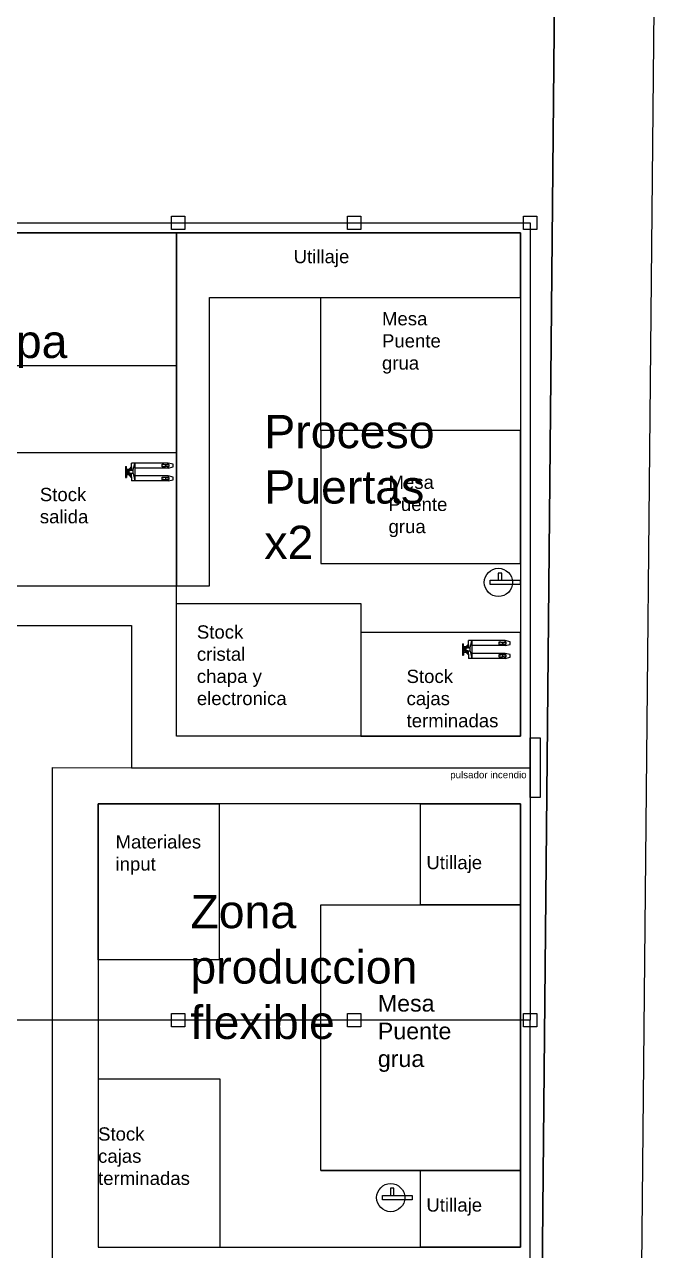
# Model space of a CAD drawing. Header units: millimetres. Extents: x 3051.7 to 3117.6, y 1576.4 to 1673.3.
# Drawn here: x 3098.42 to 3117.59, y 1598.93 to 1635.83 of the extents above; entities that cross this region are included whole.
import ezdxf

# ---------------------------------------------------------------- set-up
doc = ezdxf.new("R2010")
doc.units = ezdxf.units.MM
for name, color, linetype in [('AR_Maquinas', 140, 'Continuous'), ('CONSTRUCCION', 6, 'Continuous'), ('Edges', 7, 'Continuous'), ('Estructura', 9, 'Continuous'), ('Evacuacion 1er piso', 90, 'Continuous'), ('Muebles_Fabrica', 7, 'Continuous'), ('PARCELA', 7, 'Continuous'), ('Zonas_Fabrica', 10, 'Continuous')]:
    doc.layers.add(name, color=color, linetype=linetype)
doc.layers.add('limites', color=200, linetype='Continuous', lineweight=30)
doc.styles.get("Standard").update_dxf_attribs({"font": 'arial.ttf'})

# ---------------------------------------------------------------- blocks, each defined once
blk = doc.blocks.new('pallet jackpl')
at = {"layer": 'Edges'}
for p, q in [((3.086, 3.498), (3.116, 3.498)), ((3.086, 3.498), (3.086, 3.158)), ((3.116, 3.418), (3.116, 3.498)), ((3.116, 3.368), (3.116, 3.418)), ((3.116, 3.418), (3.206, 3.418)), ((3.116, 3.358), (3.116, 3.368)), ((3.138, 3.368), (3.116, 3.368)), ((3.128, 3.358), (3.116, 3.358)), ((3.116, 3.348), (3.116, 3.358)), ((3.116, 3.348), (3.123, 3.345)), ((3.116, 3.343), (3.116, 3.348)), ((3.123, 3.345), (3.116, 3.343)), ((3.116, 3.313), (3.116, 3.343)), ((3.136, 3.348), (3.123, 3.345)), ((3.138, 3.368), (3.128, 3.358)), ((3.156, 3.358), (3.128, 3.358)), ((3.136, 3.308), (3.136, 3.348)), ((3.156, 3.348), (3.136, 3.348)), ((3.141, 3.372), (3.138, 3.368)), ((3.166, 3.378), (3.141, 3.372)), ((3.156, 3.358), (3.156, 3.348)), ((3.156, 3.358), (3.176, 3.358)), ((3.176, 3.348), (3.156, 3.348)), ((3.166, 3.378), (3.206, 3.378)), ((3.176, 3.358), (3.176, 3.348)), ((3.186, 3.358), (3.176, 3.358)), ((3.176, 3.308), (3.176, 3.348)), ((3.176, 3.348), (3.186, 3.348)), ((3.216, 3.366), (3.186, 3.359)), ((3.186, 3.359), (3.186, 3.358)), ((3.186, 3.358), (3.186, 3.348)), ((3.186, 3.348), (3.186, 3.308)), ((3.266, 3.49), (3.206, 3.428)), ((3.206, 3.418), (3.206, 3.428)), ((3.226, 3.428), (3.206, 3.428)), ((3.206, 3.378), (3.206, 3.418)), ((3.206, 3.378), (3.216, 3.378)), ((3.216, 3.378), (3.216, 3.366)), ((3.226, 3.369), (3.216, 3.366)), ((3.266, 3.469), (3.226, 3.428)), ((3.226, 3.418), (3.226, 3.428)), ((3.226, 3.369), (3.226, 3.418)), ((3.226, 3.418), (3.246, 3.418)), ((3.246, 3.373), (3.226, 3.369)), ((3.246, 3.418), (3.246, 3.373)), ((3.266, 3.378), (3.246, 3.373)), ((3.366, 3.598), (3.266, 3.598)), ((3.266, 3.49), (3.266, 3.598)), ((3.266, 3.469), (3.266, 3.49)), ((3.266, 3.469), (3.266, 3.378)), ((3.266, 3.378), (3.316, 3.378)), ((3.316, 3.378), (3.366, 3.598)), ((3.316, 3.278), (3.316, 3.378)), ((4.366, 3.598), (3.366, 3.598)), ((3.366, 3.598), (3.366, 3.448)), ((3.366, 3.448), (3.366, 3.208)), ((4.366, 3.448), (3.366, 3.448)), ((4.186, 3.563), (4.21, 3.563)), ((4.186, 3.553), (4.186, 3.563)), ((4.186, 3.493), (4.186, 3.553)), ((4.186, 3.553), (4.21, 3.553)), ((4.186, 3.483), (4.186, 3.493)), ((4.186, 3.493), (4.21, 3.493)), ((4.21, 3.483), (4.186, 3.483)), ((4.21, 3.563), (4.21, 3.553)), ((4.21, 3.563), (4.236, 3.563)), ((4.236, 3.553), (4.21, 3.553)), ((4.21, 3.483), (4.21, 3.493)), ((4.21, 3.493), (4.236, 3.493)), ((4.236, 3.483), (4.21, 3.483)), ((4.236, 3.563), (4.236, 3.553)), ((4.236, 3.553), (4.286, 3.553)), ((4.236, 3.483), (4.236, 3.493)), ((4.236, 3.493), (4.286, 3.493)), ((4.286, 3.553), (4.286, 3.493)), ((4.286, 3.553), (4.336, 3.553)), ((4.336, 3.493), (4.286, 3.493)), ((4.336, 3.563), (4.336, 3.553)), ((4.336, 3.563), (4.362, 3.563)), ((4.336, 3.553), (4.362, 3.553)), ((4.336, 3.493), (4.362, 3.493)), ((4.336, 3.483), (4.336, 3.493)), ((4.362, 3.483), (4.336, 3.483)), ((4.362, 3.553), (4.362, 3.563)), ((4.362, 3.563), (4.366, 3.563)), ((4.386, 3.553), (4.362, 3.553)), ((4.362, 3.483), (4.362, 3.493)), ((4.386, 3.493), (4.362, 3.493)), ((4.366, 3.483), (4.362, 3.483)), ((4.366, 3.598), (4.366, 3.563)), ((4.516, 3.563), (4.366, 3.598)), ((4.386, 3.563), (4.366, 3.563)), ((4.366, 3.448), (4.516, 3.483)), ((4.366, 3.483), (4.366, 3.448)), ((4.386, 3.483), (4.366, 3.483)), ((4.386, 3.553), (4.386, 3.563)), ((4.386, 3.553), (4.386, 3.493)), ((4.386, 3.483), (4.386, 3.493)), ((4.516, 3.483), (4.516, 3.563)), ((3.086, 3.158), (3.116, 3.158)), ((3.116, 3.313), (3.123, 3.311)), ((3.116, 3.308), (3.116, 3.313)), ((3.123, 3.311), (3.116, 3.308)), ((3.116, 3.298), (3.116, 3.308)), ((3.128, 3.298), (3.116, 3.298)), ((3.116, 3.288), (3.116, 3.298)), ((3.116, 3.238), (3.116, 3.288)), ((3.138, 3.288), (3.116, 3.288)), ((3.206, 3.238), (3.116, 3.238)), ((3.116, 3.238), (3.116, 3.158)), ((3.123, 3.311), (3.136, 3.308)), ((3.128, 3.298), (3.138, 3.288)), ((3.156, 3.298), (3.128, 3.298)), ((3.136, 3.308), (3.156, 3.308)), ((3.138, 3.288), (3.141, 3.285)), ((3.141, 3.285), (3.166, 3.278)), ((3.156, 3.308), (3.156, 3.298)), ((3.156, 3.308), (3.176, 3.308)), ((3.176, 3.298), (3.156, 3.298)), ((3.166, 3.278), (3.206, 3.278)), ((3.176, 3.308), (3.176, 3.298)), ((3.176, 3.308), (3.186, 3.308)), ((3.186, 3.298), (3.176, 3.298)), ((3.186, 3.308), (3.186, 3.298)), ((3.216, 3.29), (3.186, 3.298)), ((3.186, 3.298), (3.186, 3.298)), ((3.206, 3.278), (3.206, 3.238)), ((3.216, 3.278), (3.206, 3.278)), ((3.206, 3.238), (3.206, 3.228)), ((3.266, 3.167), (3.206, 3.228)), ((3.206, 3.228), (3.226, 3.228)), ((3.216, 3.29), (3.216, 3.278)), ((3.226, 3.288), (3.216, 3.29)), ((3.226, 3.238), (3.226, 3.288)), ((3.246, 3.283), (3.226, 3.288)), ((3.226, 3.228), (3.226, 3.238)), ((3.226, 3.238), (3.246, 3.238)), ((3.266, 3.187), (3.226, 3.228)), ((3.246, 3.238), (3.246, 3.283)), ((3.266, 3.278), (3.246, 3.283)), ((3.316, 3.278), (3.266, 3.278)), ((3.266, 3.187), (3.266, 3.278)), ((3.266, 3.187), (3.266, 3.167)), ((3.266, 3.167), (3.266, 3.058)), ((3.366, 3.058), (3.266, 3.058)), ((3.316, 3.278), (3.366, 3.058)), ((4.366, 3.208), (3.366, 3.208)), ((3.366, 3.208), (3.366, 3.058)), ((4.366, 3.058), (3.366, 3.058)), ((4.186, 3.173), (4.21, 3.173)), ((4.186, 3.163), (4.186, 3.173)), ((4.186, 3.103), (4.186, 3.163)), ((4.186, 3.163), (4.21, 3.163)), ((4.186, 3.093), (4.186, 3.103)), ((4.186, 3.103), (4.21, 3.103)), ((4.21, 3.093), (4.186, 3.093)), ((4.21, 3.173), (4.21, 3.163)), ((4.21, 3.173), (4.236, 3.173)), ((4.21, 3.163), (4.236, 3.163)), ((4.21, 3.093), (4.21, 3.103)), ((4.21, 3.103), (4.236, 3.103)), ((4.236, 3.093), (4.21, 3.093)), ((4.236, 3.173), (4.236, 3.163)), ((4.286, 3.163), (4.236, 3.163)), ((4.236, 3.093), (4.236, 3.103)), ((4.236, 3.103), (4.286, 3.103)), ((4.286, 3.163), (4.286, 3.103)), ((4.336, 3.163), (4.286, 3.163)), ((4.336, 3.103), (4.286, 3.103)), ((4.336, 3.163), (4.336, 3.173)), ((4.336, 3.173), (4.362, 3.173)), ((4.336, 3.163), (4.362, 3.163)), ((4.336, 3.093), (4.336, 3.103)), ((4.336, 3.103), (4.362, 3.103)), ((4.362, 3.093), (4.336, 3.093)), ((4.362, 3.163), (4.362, 3.173)), ((4.362, 3.173), (4.366, 3.173)), ((4.362, 3.163), (4.386, 3.163)), ((4.362, 3.093), (4.362, 3.103)), ((4.386, 3.103), (4.362, 3.103)), ((4.366, 3.093), (4.362, 3.093)), ((4.516, 3.173), (4.366, 3.208)), ((4.366, 3.208), (4.366, 3.173)), ((4.386, 3.173), (4.366, 3.173)), ((4.386, 3.093), (4.366, 3.093)), ((4.366, 3.093), (4.366, 3.058)), ((4.366, 3.058), (4.516, 3.093)), ((4.386, 3.163), (4.386, 3.173)), ((4.386, 3.163), (4.386, 3.103)), ((4.386, 3.093), (4.386, 3.103)), ((4.516, 3.093), (4.516, 3.173))]:
    blk.add_line(p, q, dxfattribs=at)

msp = doc.modelspace()

# ---------------------------------------------------------------- linework, layer by layer
at = {"layer": 'AR_Maquinas'}
for points in [[(3086.995, 1629.561), (3102.995, 1629.561), (3102.995, 1625.561), (3086.995, 1625.561)], [(3100.637, 1612.37), (3104.281, 1612.37), (3104.281, 1607.677), (3100.637, 1607.677)], [(3110.345, 1612.37), (3113.345, 1612.37), (3113.345, 1609.337), (3110.345, 1609.337)], [(3100.637, 1599.029), (3104.313, 1599.029), (3104.313, 1604.083), (3100.637, 1604.083)], [(3110.345, 1601.337), (3113.345, 1601.337), (3113.345, 1599.029), (3110.345, 1599.029)]]:
    msp.add_lwpolyline(points, close=True, dxfattribs=at)
for points in [[(3113.345, 1627.613), (3113.345, 1629.561), (3102.995, 1629.561), (3102.995, 1618.936), (3103.995, 1618.936), (3103.995, 1627.613), (3113.345, 1627.613)], [(3107.345, 1623.613), (3107.345, 1627.613), (3113.345, 1627.613), (3113.345, 1623.613), (3107.345, 1623.613), (3107.345, 1619.613), (3113.345, 1619.613), (3113.345, 1623.613)], [(3102.995, 1618.936), (3102.995, 1622.936), (3096.996, 1622.936), (3096.996, 1618.936), (3102.995, 1618.936)], [(3108.546, 1618.408), (3108.546, 1614.408), (3102.995, 1614.408), (3102.995, 1618.408), (3108.546, 1618.408)], [(3108.546, 1614.408), (3113.345, 1614.408), (3113.345, 1617.528), (3108.546, 1617.528), (3108.546, 1614.408)], [(3107.345, 1601.337), (3107.345, 1609.337), (3113.345, 1609.337), (3113.345, 1601.337), (3107.345, 1601.337), (3107.345, 1601.337), (3113.345, 1601.337), (3113.345, 1605.337)]]:
    msp.add_lwpolyline(points, dxfattribs=at)
at = {"layer": 'CONSTRUCCION'}
msp.add_lwpolyline([(3116.797, 1576.676), (3052.429, 1576.412), (3052.428, 1576.514), (3052.428, 1576.555), (3052.427, 1576.667), (3051.705, 1658.709), (3051.697, 1659.643), (3051.694, 1660.041), (3051.682, 1661.337), (3117.592, 1659.887), (3116.784, 1576.929), (3116.796, 1576.778), (3116.797, 1576.676)], dxfattribs=at)
at = {"layer": 'Estructura'}
for p, q in [((3076.545, 1629.861), (3113.645, 1629.861)), ((3102.845, 1629.861), (3102.845, 1630.061)), ((3102.845, 1630.061), (3103.245, 1630.061)), ((3102.845, 1629.661), (3102.845, 1629.861)), ((3103.245, 1630.061), (3103.245, 1629.661)), ((3108.145, 1629.861), (3108.145, 1630.061)), ((3108.145, 1630.061), (3108.545, 1630.061)), ((3108.145, 1629.661), (3108.145, 1629.861)), ((3108.545, 1630.061), (3108.545, 1629.661)), ((3113.445, 1629.861), (3113.445, 1630.061)), ((3113.445, 1630.061), (3113.845, 1630.061)), ((3113.445, 1629.661), (3113.445, 1629.861)), ((3113.645, 1629.861), (3113.645, 1605.861)), ((3113.845, 1630.061), (3113.845, 1629.661)), ((3103.245, 1629.661), (3102.845, 1629.661)), ((3108.545, 1629.661), (3108.145, 1629.661)), ((3113.845, 1629.661), (3113.445, 1629.661)), ((3102.845, 1605.861), (3102.845, 1606.061)), ((3102.845, 1606.061), (3103.245, 1606.061)), ((3102.845, 1605.661), (3102.845, 1605.861)), ((3103.245, 1606.061), (3103.245, 1605.661)), ((3108.145, 1605.861), (3108.145, 1606.061)), ((3108.145, 1606.061), (3108.545, 1606.061)), ((3108.145, 1605.661), (3108.145, 1605.861)), ((3108.545, 1606.061), (3108.545, 1605.661)), ((3113.445, 1605.861), (3113.445, 1606.061)), ((3113.445, 1606.061), (3113.845, 1606.061)), ((3113.445, 1605.661), (3113.445, 1605.861)), ((3113.845, 1606.061), (3113.845, 1605.661)), ((3103.245, 1605.661), (3102.845, 1605.661)), ((3108.545, 1605.661), (3108.145, 1605.661)), ((3113.845, 1605.661), (3113.445, 1605.661))]:
    msp.add_line(p, q, dxfattribs=at)
msp.add_lwpolyline([(3076.545, 1581.861), (3113.645, 1581.861), (3113.645, 1605.861), (3076.545, 1605.861)], close=True, dxfattribs=at)
at = {"layer": 'Evacuacion 1er piso'}
for q in [(3099.258, 1598.029), (3101.646, 1613.461)]:
    msp.add_line((3099.258, 1613.472), q, dxfattribs=at)
msp.add_lwpolyline([(3076.845, 1623.311), (3085.595, 1623.311), (3087.026, 1624.787), (3094.336, 1624.787), (3096.04, 1622.906), (3096.04, 1617.746), (3101.646, 1617.746), (3101.646, 1613.461), (3113.645, 1613.461)], dxfattribs=at)
for points in [[(3112.437, 1619.11), (3113.335, 1619.11), (3113.335, 1618.974), (3112.437, 1618.974)], [(3112.679, 1619.11), (3112.783, 1619.11), (3112.783, 1619.322), (3112.679, 1619.322)], [(3113.945, 1612.561), (3113.645, 1612.561), (3113.645, 1614.361), (3113.945, 1614.361)], [(3109.438, 1600.588), (3109.541, 1600.588), (3109.541, 1600.801), (3109.438, 1600.801)], [(3109.196, 1600.588), (3110.094, 1600.588), (3110.094, 1600.452), (3109.196, 1600.452)]]:
    msp.add_lwpolyline(points, close=True, dxfattribs=at)
for centre in [(3112.684, 1619.041), (3109.443, 1600.52)]:
    msp.add_circle(centre, 0.424, dxfattribs=at)
at = {"layer": 'limites'}
msp.add_line((3114.593, 1659.953), (3113.797, 1576.661), dxfattribs=at)
at = {"layer": 'PARCELA'}
msp.add_lwpolyline([(3116.797, 1576.676), (3052.429, 1576.412), (3052.428, 1576.514), (3052.428, 1576.555), (3052.427, 1576.667), (3051.705, 1658.709), (3051.697, 1659.643), (3051.694, 1660.041), (3051.682, 1661.337), (3117.592, 1659.887), (3116.784, 1576.929), (3116.796, 1576.778), (3116.797, 1576.676)], dxfattribs=at)
at = {"layer": 'Zonas_Fabrica'}
msp.add_lwpolyline([(3076.845, 1629.561), (3076.845, 1618.936), (3102.995, 1618.936), (3102.995, 1629.561), (3076.845, 1629.561)], dxfattribs=at)
for points in [[(3102.995, 1629.561), (3113.345, 1629.561), (3113.345, 1614.408), (3102.995, 1614.408)], [(3113.345, 1612.37), (3100.637, 1612.37), (3100.637, 1599.029), (3113.345, 1599.029)]]:
    msp.add_lwpolyline(points, close=True, dxfattribs=at)

# ---------------------------------------------------------------- block references
at = {"layer": 'Muebles_Fabrica'}
for p in [(3098.376, 1619.036), (3108.522, 1613.693)]:
    msp.add_blockref('pallet jackpl', p, dxfattribs=at)

# ---------------------------------------------------------------- texts
at = {"layer": 'AR_Maquinas', "attachment_point": 1}
for s, insert, char_height in [('Utillaje ', (3106.523, 1629.05), 0.4), ('Mesa Puente grua', (3109.181, 1627.179), 0.4), ('Mesa Puente grua', (3109.378, 1622.257), 0.4), ('Stock  salida', (3098.884, 1621.886), 0.4), ('Stock cristal  chapa y electronica', (3103.61, 1617.748), 0.4), ('Stock cajas terminadas', (3109.921, 1616.412), 0.4), ('Materiales input', (3101.162, 1611.431), 0.4), ('Utillaje ', (3110.517, 1610.808), 0.4), ('Mesa Puente grua', (3109.056, 1606.62), 0.5), ('Stock cajas terminadas', (3100.637, 1602.636), 0.4), ('Utillaje ', (3110.517, 1600.499), 0.4)]:
    msp.add_mtext_dynamic_manual_height_columns(s, width=2.82228, gutter_width=12.5, heights=[0], dxfattribs=dict(at, insert=insert, char_height=char_height))
at = {"layer": 'Evacuacion 1er piso', "insert": (3111.234, 1613.355), "char_height": 0.21, "attachment_point": 1}
msp.add_mtext_dynamic_manual_height_columns('pulsador incendio', width=2.66356, gutter_width=12.5, heights=[0.339], dxfattribs=at)
at = {"layer": 'Zonas_Fabrica', "char_height": 1, "attachment_point": 1}
for s, width, insert in [('Proceso tratamiento chapa', 17.54415, (3083.022, 1626.795)), ('Proceso Puertas x2', 3.47883, (3105.64, 1624.081)), ('Zona produccion flexible', 8.99879, (3103.415, 1609.631))]:
    msp.add_mtext_dynamic_manual_height_columns(s, width=width, gutter_width=12.5, heights=[0], dxfattribs=dict(at, insert=insert))

doc.saveas('drawing.dxf')
